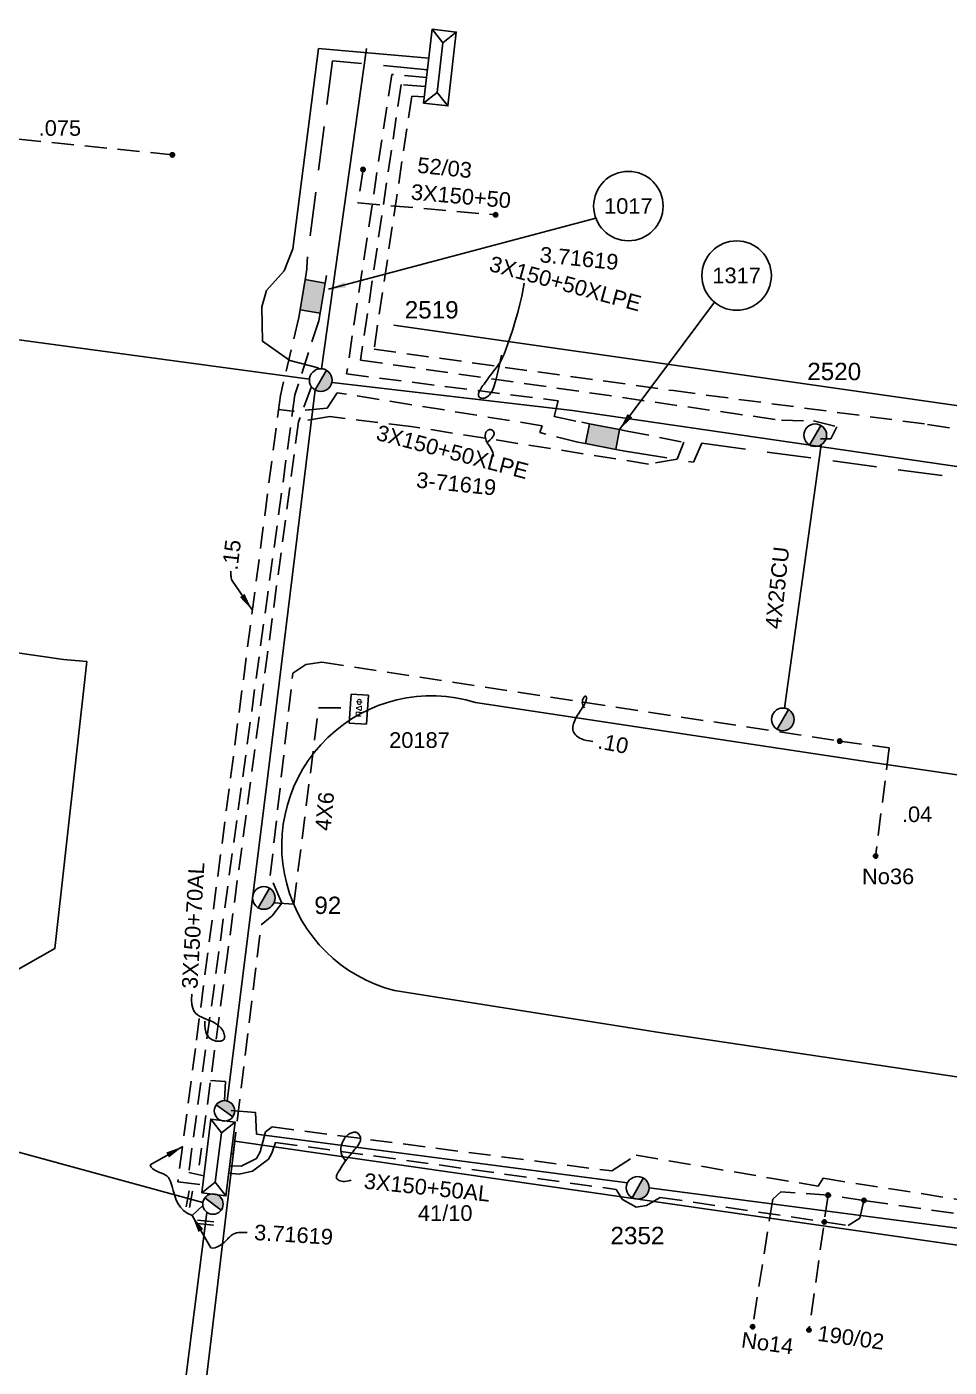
# Model space of a CAD drawing. Header units: millimetres. Extents: x 738 to 2138, y 37 to 533.
# Drawn here: x 1309.4 to 1362.6, y 212.2 to 289.4 of the extents above; entities that cross this region are included whole.
import ezdxf

# ---------------------------------------------------------------- set-up
doc = ezdxf.new("R2010")
doc.units = ezdxf.units.MM
doc.linetypes.add('DASHED', pattern=[19.05, 12.7, -6.35])
for name, color, linetype in [('Link Box 4 Διευθύνσεων', 7, 'Continuous'), ('Pillar Δημοτικού Φωτισμού', 7, 'Continuous'), ('Άγνωστα', 7, 'Continuous'), ('Γυμνά εναέρια ΧΤ   4x35CU', 7, 'Continuous'), ('Γυμνά εναέρια ΧΤ (1Φ)   2x16AL', 7, 'Continuous'), ('Γυμνά εναέρια ΧΤ (1Φ)   2x16CU', 7, 'Continuous'), ('Γυμνά εναέρια ΧΤ (3Φ)   4x35AL', 7, 'Continuous'), ('Γυμνά εναέρια ΧΤ και ΦΟΠ (3Φ)   4x50+16AL', 7, 'Continuous'), ('Επιγραφές - Σχήματα', 7, 'Continuous'), ('Καλώδια ΧΤ   2x50+16', 7, 'DASHED'), ('Καλώδια ΧΤ   3x150+50AL', 7, 'DASHED'), ('Καλώδια ΧΤ   3x150+50AL XLPE', 7, 'DASHED'), ('Καλώδια ΧΤ   3x150+50CU', 7, 'DASHED'), ('Καλώδια ΧΤ   3x150+70 AL', 7, 'DASHED'), ('Καλώδια ΧΤ   4x25CU', 7, 'DASHED'), ('Μηχανική τομή', 7, 'Continuous'), ('Στύλος ΦΜ', 7, 'Continuous'), ('Στύλος ΦΜ @ 1', 7, 'Continuous'), ('Συνδέσεις', 7, 'Continuous'), ('Συνεστραμμένα ΧΤ   3x70+54.6+25 AL', 7, 'SYN_LINE'), ('Υποσταθμός εναέριος 2 στύλων', 7, 'Continuous'), ('Υποσταθμός πόλεως', 7, 'Continuous'), ('Υπόβαθρο ΔΕΗ', 7, 'Continuous'), ('Υπόγεια Καλώδια Δικτύου ΧΤ   .04', 7, 'DASHED'), ('Υπόγεια Καλώδια Δικτύου ΧΤ   .10', 7, 'DASHED'), ('Υπόγεια Καλώδια Δικτύου ΧΤ   .15', 7, 'DASHED'), ('Υπόγεια καλώδια Παροχών ΧΤ   .075', 7, 'DASHED'), ('Υπόγεια καλώδια Παροχών ΧΤ   4x6', 7, 'DASHED')]:
    doc.layers.add(name, color=color, linetype=linetype)
doc.styles.add('arial', font='arial.ttf')
doc.styles.get("Standard").update_dxf_attribs({"font": 'arial.ttf'})
doc.linetypes.add('SYN_LINE', pattern='A,0.5,-0.0001,["/\\/\\/\\/",Standard,S=0.1,R=0,X=0,Y=-0.05],-0.25', length=0.7501)
doc.dimstyles.new('ISO-25', dxfattribs={"dimtxt": 2.5, "dimasz": 2.5, "dimexe": 1.25, "dimexo": 0.625, "dimtad": 1, "dimtxsty": 'Standard', "dimcen": 2.5, "dimadec": 0, "dimazin": 0, "dimtfac": 1, "dimtmove": 0, "dimatfit": 3, "dimfxl": 1, "dimarcsym": 0})

# ---------------------------------------------------------------- blocks, each defined once
blk = doc.blocks.new('ΥΠΟΣΤΑΘΜΟΣ ΠΟΛΕΩΣ')
at = {"layer": 'Υποσταθμός πόλεως', "linetype": 'Continuous', "ltscale": 40}
blk.add_lwpolyline([(-8.57, 2.82), (8.57, 2.82), (8.57, -2.82), (-8.57, -2.82)], close=True, dxfattribs=at)
for points in [[(-5.75, 0), (-8.57, 2.82)], [(5.75, 0), (8.57, 2.82)], [(-8.57, -2.82), (-5.75, 0)], [(-5.75, 0), (5.75, 0)], [(8.57, -2.82), (5.75, 0)]]:
    blk.add_lwpolyline(points, dxfattribs=at)
at = {"layer": 'Υποσταθμός πόλεως', "linetype": 'SYN_LINE', "ltscale": 40, "flags": 1}
for tag, p in [('ΜΕΤΑΣΧΗΜΑΤΙΣΜΟΣ', (10.6, 2.39)), ('ΙΣΧΥΣ', (10.58, -0.41)), ('ΑΡΙΘΜΟΣ', (10.7, -3.13))]:
    blk.add_attdef(tag, p, '', height=1.8, dxfattribs=at)
blk = doc.blocks.new('ΥΠΑΡΧΩΝ ΤΣΙΜΕΝΤΕΝΙΟΣ ΣΤΥΛΟΣ')
at = {"layer": 'Στύλος ΦΜ'}
blk.add_hatch(color=7, dxfattribs=at).paths.add_polyline_path([(-1.29, -2.28, 0.574793), (2.62, 0, 0.268822), (1.3, 2.27)])
blk.add_line((-1.29, -2.28), (1.3, 2.27), dxfattribs=at)
blk.add_circle((0, 0), 2.62, dxfattribs=at)
at = {"layer": 'Στύλος ΦΜ', "flags": 4}
for tag, p in [('ΑΡΙΘΜΟΣ', (-4.68, 8.05)), ('ΤΥΠΟΣ', (-4.91, 3.03))]:
    blk.add_attdef(tag, p, '', height=4, dxfattribs=at)
blk = doc.blocks.new('LINK BOX 4 ΑΝΑΧΩΡΗΣΕΩΝ')
at = {"layer": 'Link Box 4 Διευθύνσεων', "ltscale": 40}
blk.add_hatch(color=256, dxfattribs=at).paths.add_polyline_path([(-3.54, 0), (-3.54, -4.67), (3.54, -4.67), (3.54, 0)])
for p, q in [((-3.54, 0), (-5.33, 0)), ((5.33, 0), (3.54, 0)), ((-3.54, -4.67), (-5.33, -4.67)), ((5.33, -4.67), (3.54, -4.67))]:
    blk.add_line(p, q, dxfattribs=at)
blk.add_lwpolyline([(-3.54, -4.67), (-3.54, 0), (3.54, 0), (3.54, -4.67)], close=True, dxfattribs=at)
blk = doc.blocks.new('ΜΗΧΑΝΙΚΗ ΤΟΜΗ')
at = {"layer": 'Μηχανική τομή', "ltscale": 40}
for p, q in [((-1.89, 0.78), (1.89, 0.78)), ((1.89, 0), (-1.89, 0))]:
    blk.add_line(p, q, dxfattribs=at)
blk = doc.blocks.new('ΥΠΟΣΤΑΘΜΟΣ ΕΝΑΕΡΙΟΣ ΕΠΙ 2 ΣΤΥΛΩΝ')
at = {"layer": 'Υποσταθμός εναέριος 2 στύλων', "linetype": 'Continuous'}
for points in [[(-11.97, -2.11, 0.574793), (-8.45, -0.07, 0.268822), (-9.64, 1.98)], [(9.68, -2.15, 0.574793), (13.19, -0.1, 0.268822), (12.01, 1.95)]]:
    blk.add_hatch(color=256, dxfattribs=at).paths.add_polyline_path(points)
for p, q in [((-11.97, -2.11), (-9.64, 1.98)), ((9.68, -2.15), (12.01, 1.95))]:
    blk.add_line(p, q, dxfattribs=at)
for centre in [(-10.81, -0.07), (10.84, -0.1)]:
    blk.add_circle(centre, 2.36, dxfattribs=at)
at = {"layer": 'Υποσταθμός πόλεως', "linetype": 'Continuous', "ltscale": 40}
blk.add_lwpolyline([(-8.57, 2.82), (8.57, 2.82), (8.57, -2.82), (-8.57, -2.82)], close=True, dxfattribs=at)
for points in [[(-5.75, 0), (-8.57, 2.82)], [(-8.57, -2.82), (-5.75, 0)], [(-5.75, 0), (5.75, 0)], [(5.75, 0), (8.57, 2.82)], [(8.57, -2.82), (5.75, 0)]]:
    blk.add_lwpolyline(points, dxfattribs=at)
at = {"layer": 'Υποσταθμός εναέριος 2 στύλων', "ltscale": 40, "flags": 1}
for tag, p in [('ΜΕΤΑΣΧΗΜΑΤΙΣΜΟΣ', (14.09, 2.51)), ('ΙΣΧΥΣ', (14.07, -0.28)), ('ΑΡΙΘΜΟΣ', (14.19, -3))]:
    blk.add_attdef(tag, p, '', height=1.8, dxfattribs=at)
blk = doc.blocks.new('_ΣΥΝΔΕΣΗ')
at = {"layer": 'Συνδέσεις', "linetype": 'SYN_LINE', "ltscale": 40}
blk.add_hatch(color=256, dxfattribs=at).paths.add_polyline_path([(-116.75, 2339.64, 1), (-117.75, 2339.64, 1)])
at = {"layer": 'Συνδέσεις'}
blk.add_circle((-117.25, 2339.64), 0.5, dxfattribs=at)
blk = doc.blocks.new('PILLAR ΔΗΜΟΤΙΚΟΥ ΦΩΤΙΣΜΟΥ')
at = {"layer": 'Pillar Δημοτικού Φωτισμού', "ltscale": 40}
for p, q in [((-3.64, 2), (3.07, 2)), ((-3.64, -2), (-3.64, 2)), ((3.07, 2), (3.07, -2)), ((3.07, -2), (-3.64, -2))]:
    blk.add_line(p, q, dxfattribs=at)
at = {"layer": 'Pillar Δημοτικού Φωτισμού', "insert": (-2.13, 0.69), "char_height": 1.3575, "width": 109.961, "attachment_point": 1}
blk.add_mtext('{\\fArial|b1|i0|c161|p34;ΠΔΦ}', dxfattribs=at)

msp = doc.modelspace()

# ---------------------------------------------------------------- linework, layer by layer
at = {"layer": 'Άγνωστα', "color": 2}
msp.add_lwpolyline([(1332.567, 287.592), (1326.218, 288.156), (1324.733, 276.61), (1324.231, 275.34), (1323.227, 274.204), (1322.96, 273.268), (1322.994, 271.291), (1324.567, 270.188), (1326.206, 269.753), (1326.206, 269.691)], dxfattribs=at)
at = {"layer": 'Άγνωστα', "color": 5}
msp.add_lwpolyline([(1326.386, 269.704), (1328.978, 288.156)], dxfattribs=at)
at = {"layer": 'Άγνωστα', "color": 5, "linetype": 'DASHED', "ltscale": 0.1}
for points in [[(1328.787, 281.185), (1328.487, 279.264), (1336.422, 278.573)], [(1341.164, 265.474), (1338.966, 266.025), (1339.109, 266.419), (1327.289, 268.323), (1326.714, 267.426), (1324.728, 267.257), (1323.913, 267.363)]]:
    msp.add_lwpolyline(points, dxfattribs=at)
at = {"layer": 'Άγνωστα', "color": 62, "linetype": 'DASHED', "ltscale": 0.1}
for points in [[(1364.685, 220.771), (1357.644, 221.784), (1355.576, 222.087), (1352.851, 222.282), (1352.391, 221.848), (1351.229, 214.502)], [(1355.576, 222.087), (1354.477, 214.319)]]:
    msp.add_lwpolyline(points, dxfattribs=at)
at = {"layer": 'Γυμνά εναέρια ΧΤ   4x35CU', "color": 173}
for points in [[(1322.64, 225.6), (1322.586, 226.844), (1321.192, 226.969)], [(1322.64, 225.6), (1344.021, 222.795)], [(1345.263, 222.508), (1366.708, 219.7)]]:
    msp.add_lwpolyline(points, dxfattribs=at)
at = {"layer": 'Γυμνά εναέρια ΧΤ (1Φ)   2x16AL', "color": 2, "ltscale": 0.1}
msp.add_lwpolyline([(1257.706, 278.295), (1325.693, 269.109)], dxfattribs=at)
at = {"layer": 'Γυμνά εναέρια ΧΤ (1Φ)   2x16CU', "color": 173, "ltscale": 0.1}
msp.add_lwpolyline([(1326.022, 268.482), (1323.154, 245.174), (1320.944, 227.515)], dxfattribs=at)
at = {"layer": 'Γυμνά εναέρια ΧΤ (3Φ)   4x35AL', "color": 17, "ltscale": 0.1}
msp.add_lwpolyline([(1355.179, 265.317), (1353.061, 250.148)], dxfattribs=at)
at = {"layer": 'Γυμνά εναέρια ΧΤ και ΦΟΠ (3Φ)   4x50+16AL', "color": 5, "ltscale": 0.1, "const_width": 0.0000003}
msp.add_lwpolyline([(1337.404, 352.579), (1333.047, 320.552), (1330.583, 301.808), (1328.978, 288.156)], dxfattribs=at)
at = {"layer": 'Γυμνά εναέρια ΧΤ και ΦΟΠ (3Φ)   4x50+16AL', "color": 17, "linetype": 'Continuous', "ltscale": 0.1}
msp.add_lwpolyline([(1327.003, 268.919), (1340.852, 267.308), (1381.859, 261.333), (1421.223, 256.484)], dxfattribs=at)
at = {"layer": 'Γυμνά εναέρια ΧΤ και ΦΟΠ (3Φ)   4x50+16AL', "color": 27, "linetype": 'Continuous', "ltscale": 0.1}
msp.add_lwpolyline([(1319.789, 221.096), (1317, 199.168), (1313.081, 165.95), (1313.081, 165.95)], dxfattribs=at)
at = {"layer": 'Επιγραφές - Σχήματα'}
for points in [[(1336.763, 270.479), (1336.635, 269.852), (1336.52, 269.353), (1336.415, 268.965), (1336.32, 268.672), (1336.233, 268.459), (1336.152, 268.309), (1336.076, 268.207), (1336.003, 268.136), (1335.932, 268.083), (1335.863, 268.044), (1335.797, 268.018), (1335.735, 268.003), (1335.677, 267.998), (1335.624, 268.002), (1335.576, 268.014), (1335.535, 268.031), (1335.5, 268.054), (1335.472, 268.081), (1335.451, 268.112), (1335.437, 268.148), (1335.431, 268.188), (1335.431, 268.232), (1335.439, 268.279), (1335.454, 268.331), (1335.477, 268.387), (1335.506, 268.446), (1335.543, 268.51), (1335.586, 268.579), (1335.635, 268.654), (1335.691, 268.735), (1335.753, 268.822), (1335.82, 268.915), (1335.893, 269.016), (1335.97, 269.122), (1336.05, 269.232), (1336.131, 269.343), (1336.214, 269.453), (1336.295, 269.561), (1336.374, 269.665), (1336.45, 269.762), (1336.522, 269.854), (1336.592, 269.947), (1336.662, 270.053), (1336.737, 270.182), (1336.818, 270.344), (1336.909, 270.549), (1337.012, 270.809), (1337.129, 271.133), (1337.263, 271.526), (1337.407, 271.974), (1337.554, 272.455), (1337.696, 272.949), (1337.825, 273.435), (1337.935, 273.893), (1338.017, 274.302), (1338.064, 274.641)], [(1335.972, 265.499), (1336.093, 265.598), (1336.185, 265.687), (1336.251, 265.766), (1336.294, 265.837), (1336.32, 265.899), (1336.33, 265.954), (1336.329, 266.002), (1336.32, 266.044), (1336.306, 266.08), (1336.288, 266.111), (1336.267, 266.137), (1336.244, 266.158), (1336.219, 266.175), (1336.193, 266.187), (1336.166, 266.196), (1336.14, 266.201), (1336.114, 266.203), (1336.088, 266.203), (1336.064, 266.199), (1336.04, 266.192), (1336.016, 266.184), (1335.994, 266.173), (1335.972, 266.159), (1335.95, 266.144), (1335.93, 266.127), (1335.91, 266.108), (1335.892, 266.087), (1335.875, 266.062), (1335.86, 266.034), (1335.847, 266.002), (1335.836, 265.966), (1335.829, 265.924), (1335.824, 265.878), (1335.823, 265.827), (1335.827, 265.771), (1335.836, 265.711), (1335.851, 265.647), (1335.873, 265.579), (1335.904, 265.507), (1335.943, 265.433), (1335.991, 265.355), (1336.045, 265.274), (1336.102, 265.188), (1336.158, 265.096), (1336.21, 264.998), (1336.255, 264.892), (1336.288, 264.778), (1336.308, 264.654)], [(1321.218, 257.524), (1321.2, 257.59), (1321.186, 257.657), (1321.175, 257.725), (1321.168, 257.793), (1321.164, 257.859), (1321.162, 257.922), (1321.162, 257.981), (1321.165, 258.035)], [(1341.548, 250.17), (1341.485, 250.249), (1341.444, 250.328), (1341.421, 250.406), (1341.414, 250.481), (1341.419, 250.552), (1341.434, 250.617), (1341.454, 250.675), (1341.478, 250.725), (1341.502, 250.765), (1341.525, 250.797), (1341.548, 250.819), (1341.569, 250.833), (1341.589, 250.84), (1341.608, 250.839), (1341.624, 250.832), (1341.637, 250.819), (1341.647, 250.8), (1341.655, 250.775), (1341.658, 250.746), (1341.658, 250.712), (1341.655, 250.673), (1341.646, 250.631), (1341.634, 250.585), (1341.616, 250.536), (1341.593, 250.483), (1341.566, 250.427), (1341.534, 250.368), (1341.498, 250.305), (1341.457, 250.237), (1341.412, 250.165), (1341.364, 250.089), (1341.311, 250.007), (1341.256, 249.921), (1341.199, 249.83), (1341.142, 249.736), (1341.086, 249.64), (1341.034, 249.543), (1340.986, 249.445), (1340.944, 249.349), (1340.911, 249.254), (1340.887, 249.163), (1340.873, 249.074), (1340.87, 248.989), (1340.877, 248.906), (1340.896, 248.827), (1340.926, 248.751), (1340.968, 248.679), (1341.022, 248.61), (1341.089, 248.544), (1341.17, 248.482), (1341.266, 248.426), (1341.378, 248.374), (1341.508, 248.328), (1341.657, 248.289), (1341.827, 248.257), (1342.017, 248.233)], [(1318.911, 233.661), (1318.898, 233.334), (1318.918, 233.072), (1318.966, 232.864), (1319.04, 232.703), (1319.133, 232.579), (1319.242, 232.484), (1319.361, 232.41), (1319.488, 232.348), (1319.617, 232.29), (1319.746, 232.234), (1319.874, 232.179), (1319.999, 232.124), (1320.119, 232.068), (1320.232, 232.01), (1320.337, 231.949), (1320.432, 231.883), (1320.515, 231.812), (1320.586, 231.737), (1320.646, 231.66), (1320.696, 231.582), (1320.736, 231.504), (1320.767, 231.429), (1320.789, 231.358), (1320.803, 231.291), (1320.809, 231.232), (1320.807, 231.178), (1320.797, 231.131), (1320.78, 231.09), (1320.755, 231.055), (1320.723, 231.025), (1320.682, 231), (1320.634, 230.981), (1320.579, 230.966), (1320.516, 230.957), (1320.448, 230.953), (1320.376, 230.957), (1320.3, 230.969), (1320.221, 230.989), (1320.14, 231.018), (1320.06, 231.058), (1319.979, 231.109), (1319.902, 231.174), (1319.831, 231.259), (1319.769, 231.367), (1319.717, 231.501), (1319.68, 231.667), (1319.659, 231.869), (1319.657, 232.109)], [(1327.758, 224.107), (1327.646, 224.251), (1327.568, 224.392), (1327.521, 224.53), (1327.501, 224.664), (1327.502, 224.792), (1327.521, 224.913), (1327.553, 225.026), (1327.594, 225.131), (1327.639, 225.225), (1327.689, 225.311), (1327.741, 225.386), (1327.796, 225.453), (1327.853, 225.512), (1327.91, 225.562), (1327.968, 225.604), (1328.026, 225.639), (1328.082, 225.667), (1328.138, 225.687), (1328.191, 225.702), (1328.243, 225.71), (1328.292, 225.712), (1328.339, 225.709), (1328.382, 225.701), (1328.422, 225.688), (1328.458, 225.67), (1328.491, 225.649), (1328.52, 225.623), (1328.545, 225.595), (1328.568, 225.565), (1328.587, 225.532), (1328.603, 225.498), (1328.617, 225.462), (1328.628, 225.426), (1328.636, 225.389), (1328.64, 225.351), (1328.64, 225.312), (1328.636, 225.27), (1328.627, 225.227), (1328.612, 225.181), (1328.592, 225.133), (1328.565, 225.082), (1328.533, 225.028), (1328.496, 224.972), (1328.454, 224.914), (1328.409, 224.854), (1328.361, 224.792), (1328.31, 224.73), (1328.258, 224.666), (1328.205, 224.602), (1328.15, 224.536), (1328.094, 224.469), (1328.037, 224.398), (1327.977, 224.325), (1327.916, 224.247), (1327.853, 224.165), (1327.788, 224.077), (1327.721, 223.983), (1327.653, 223.886), (1327.585, 223.786), (1327.52, 223.687), (1327.458, 223.589), (1327.402, 223.496), (1327.352, 223.409), (1327.311, 223.331), (1327.279, 223.262), (1327.257, 223.202), (1327.245, 223.15), (1327.243, 223.105), (1327.252, 223.066), (1327.271, 223.03), (1327.302, 222.999), (1327.344, 222.969), (1327.397, 222.94), (1327.461, 222.914), (1327.538, 222.894), (1327.626, 222.882), (1327.727, 222.879), (1327.84, 222.889), (1327.965, 222.914), (1328.103, 222.955)], [(1316.509, 223.834), (1316.531, 223.769), (1316.568, 223.708), (1316.618, 223.652), (1316.679, 223.599), (1316.747, 223.55), (1316.822, 223.506), (1316.899, 223.465), (1316.978, 223.429), (1317.056, 223.397), (1317.133, 223.367), (1317.207, 223.338), (1317.278, 223.309), (1317.345, 223.277), (1317.409, 223.242), (1317.468, 223.202), (1317.522, 223.156), (1317.57, 223.101), (1317.614, 223.036), (1317.654, 222.96), (1317.692, 222.871), (1317.729, 222.767), (1317.766, 222.648), (1317.804, 222.51), (1317.845, 222.354), (1317.89, 222.178), (1317.947, 221.988), (1318.022, 221.789), (1318.123, 221.59), (1318.257, 221.395), (1318.432, 221.212), (1318.655, 221.047), (1318.934, 220.906)], [(1319.55, 221.488), (1318.934, 220.906)], [(1320.02, 219.044), (1320.127, 219.038), (1320.233, 219.053), (1320.337, 219.085), (1320.437, 219.129), (1320.533, 219.183), (1320.622, 219.243), (1320.704, 219.306), (1320.778, 219.367), (1320.841, 219.425), (1320.897, 219.479), (1320.947, 219.53), (1320.993, 219.578), (1321.037, 219.623), (1321.082, 219.668), (1321.129, 219.711), (1321.181, 219.755), (1321.24, 219.798), (1321.308, 219.839), (1321.39, 219.876), (1321.488, 219.907), (1321.605, 219.93), (1321.745, 219.943), (1321.911, 219.944), (1322.106, 219.929)]]:
    msp.add_lwpolyline(points, dxfattribs=at)
for centre in [(1344.071, 279.076), (1350.309, 275.075)]:
    msp.add_circle(centre, 2, dxfattribs=at)
at = {"layer": 'Καλώδια ΧΤ   2x50+16', "color": 5, "linetype": 'DASHED', "ltscale": 0.1}
msp.add_lwpolyline([(1325.141, 335.915, 0.0000003, 0.0000003, 0), (1324.982, 335.29, 0.0000003, 0.0000003, 0), (1333.331, 334.556, 0.0000003, 0.0000003, 0), (1328.115, 288.156, 0, 0, 0), (1326.684, 275.085, 0, 0, 0)], format="xyseb", dxfattribs=at)
at = {"layer": 'Καλώδια ΧΤ   3x150+50AL', "color": 6, "ltscale": 0.1}
for points in [[(1332.315, 285.364), (1331.585, 285.411), (1329.417, 270.831), (1346.665, 268.442), (1361.315, 266.499), (1376.792, 264.141), (1392.205, 262.143), (1406.917, 260.025), (1419.746, 258.025), (1420.651, 257.834), (1420.651, 257.224), (1420.738, 256.817), (1421.126, 256.778)], [(1321.095, 223.777), (1321.756, 223.754), (1322.634, 224.207), (1322.854, 224.591), (1323.169, 225.743), (1323.54, 226.017), (1343.121, 223.479), (1344.526, 224.392), (1355.007, 222.601), (1355.289, 223.057), (1364.294, 221.652)]]:
    msp.add_lwpolyline(points, dxfattribs=at)
at = {"layer": 'Καλώδια ΧΤ   3x150+50AL', "color": 62, "ltscale": 0.1}
msp.add_lwpolyline([(1321.042, 223.347), (1321.65, 223.298), (1322.42, 223.478), (1323.33, 224.159), (1323.527, 224.511), (1323.732, 225.125), (1343.376, 222.418), (1343.731, 221.835), (1344.527, 221.391), (1345.125, 221.483), (1345.911, 221.958), (1356.736, 220.34), (1357.403, 220.766), (1357.644, 221.784), (1357.644, 221.784)], dxfattribs=at)
at = {"layer": 'Καλώδια ΧΤ   3x150+50AL XLPE', "color": 85, "linetype": 'DASHED', "ltscale": 0.1}
msp.add_lwpolyline([(1332.442, 286.488), (1330.438, 286.664), (1327.834, 269.408), (1340.019, 267.859), (1339.796, 266.948), (1341.385, 266.62)], dxfattribs=at)
at = {"layer": 'Καλώδια ΧΤ   3x150+50AL XLPE', "color": 17, "linetype": 'DASHED', "ltscale": 0.1}
msp.add_lwpolyline([(1332.384, 285.977), (1330.973, 286.075), (1328.64, 270.204), (1352.891, 266.733), (1354.743, 266.696), (1356.077, 266.363), (1355.744, 265.66), (1355.151, 265.66)], dxfattribs=at)
at = {"layer": 'Καλώδια ΧΤ   3x150+50AL XLPE', "color": 173, "linetype": 'DASHED', "ltscale": 0.1}
msp.add_lwpolyline([(1344.001, 266.114), (1347.273, 265.471), (1346.881, 264.502), (1345.23, 264.213), (1331.529, 266.383), (1326.862, 266.945), (1325.062, 266.648)], dxfattribs=at)
at = {"layer": 'Καλώδια ΧΤ   3x150+50AL XLPE', "color": 85, "linetype": 'DASHED', "ltscale": 0.2}
msp.add_lwpolyline([(1343.779, 264.968), (1347.818, 264.325), (1348.299, 265.414), (1400.008, 258.439)], dxfattribs=at)
at = {"layer": 'Καλώδια ΧΤ   3x150+50CU', "color": 62, "ltscale": 0.2}
msp.add_lwpolyline([(1332.493, 286.933), (1327.014, 287.443), (1325.582, 276.157), (1325.529, 275.254)], dxfattribs=at)
at = {"layer": 'Καλώδια ΧΤ   3x150+70 AL', "color": 2, "ltscale": 0.1}
msp.add_lwpolyline([(1326.231, 272.459), (1324.858, 268.206), (1318.736, 223.402), (1319.607, 223.206)], dxfattribs=at)
at = {"layer": 'Καλώδια ΧΤ   3x150+70 AL', "color": 173, "ltscale": 0.1}
for points in [[(1325.807, 268.678), (1325.062, 266.648), (1320.991, 236.114), (1319.345, 223.821)], [(1319.999, 228.703), (1320.864, 228.635), (1320.806, 227.533)]]:
    msp.add_lwpolyline(points, dxfattribs=at)
at = {"layer": 'Συνεστραμμένα ΧΤ   3x70+54.6+25 AL', "color": 5, "ltscale": 10}
msp.add_lwpolyline([(1254.33, 243.369), (1285.111, 231.27), (1297.229, 227.759), (1319.549, 221.657)], dxfattribs=at)
at = {"layer": 'Υπόβαθρο ΔΕΗ', "ltscale": 0.1, "const_width": 0.0000003}
msp.add_lwpolyline([(1263.403, 343.868), (1258.343, 279.509), (1315.708, 271.331), (1323.93, 341.219), (1264.74, 346.146), (1263.961, 345.541), (1263.382, 343.607)], dxfattribs=at)
at = {"layer": 'Υπόβαθρο ΔΕΗ'}
for points in [[(1406.949, 288.156), (1425.175, 263.25), (1421.746, 258.803), (1415.106, 259.969), (1408.029, 261.063), (1392.911, 263.176), (1374.015, 266.019), (1330.564, 272.214), (1330.564, 272.214), (1330.564, 272.214)], [(1266.514, 248.704), (1267.873, 259.011), (1290.929, 255.925), (1311.517, 252.96), (1312.876, 252.836), (1311.023, 236.296), (1306.205, 233.58), (1285.684, 241.362), (1266.514, 248.704)], [(1314.001, 164.591), (1317.992, 196.817), (1321.391, 225.192), (1366.897, 218.645), (1388.019, 215.57), (1381.09, 164.591)]]:
    msp.add_lwpolyline(points, dxfattribs=at)
msp.add_lwpolyline([(1335.269, 250.475, 1.025125), (1330.595, 233.872), (1345.979, 231.445), (1401.916, 223.113), (1461.604, 214.098), (1445.788, 234.083), (1432.173, 236.102), (1409.632, 239.496), (1386.368, 242.897), (1358.146, 247.016)], format="xyb", close=True, dxfattribs=at)
at = {"layer": 'Υπόγεια Καλώδια Δικτύου ΧΤ   .04', "color": 62, "linetype": 'DASHED', "ltscale": 0.1}
msp.add_lwpolyline([(1356.252, 248.245), (1359.099, 247.856), (1358.32, 241.627)], dxfattribs=at)
at = {"layer": 'Υπόγεια Καλώδια Δικτύου ΧΤ   .10', "color": 62, "ltscale": 0.1}
msp.add_lwpolyline([(1321.18, 224.474), (1321.303, 224.46), (1322.906, 237.664), (1323.549, 238.174), (1324.097, 238.911), (1323.435, 240.498), (1324.739, 252.155), (1325.477, 252.654), (1326.405, 252.797), (1356.252, 248.245)], dxfattribs=at)
at = {"layer": 'Υπόγεια Καλώδια Δικτύου ΧΤ   .15', "color": 62, "ltscale": 0.1}
msp.add_lwpolyline([(1323.983, 336.057, 0.0000003, 0.0000003, 0), (1317.8, 282.029, 0, 0, 0), (1316.567, 271.215, 0, 0, 0), (1323.551, 270.019, 0, 0, 0), (1324.242, 271.439, 0, 0, 0), (1324.54, 274.366, 0, 0, 0), (1325.025, 275.987, 0, 0, 0), (1325.582, 276.157, 0, 0, 0)], format="xyseb", dxfattribs=at)
at = {"layer": 'Υπόγεια Καλώδια Δικτύου ΧΤ   .15', "color": 5, "ltscale": 0.1}
msp.add_lwpolyline([(1325.081, 272.657), (1324.017, 268.161), (1319.119, 230.54), (1318.116, 222.862), (1319.541, 222.67)], dxfattribs=at)
at = {"layer": 'Υπόγεια καλώδια Παροχών ΧΤ   .075', "color": 62, "ltscale": 0.1}
msp.add_lwpolyline([(1317.8, 282.029), (1307.453, 283.08)], dxfattribs=at)
at = {"layer": 'Υπόγεια καλώδια Παροχών ΧΤ   4x6', "ltscale": 0.1}
msp.add_lwpolyline([(1323.661, 238.937), (1324.791, 238.845), (1326.225, 250.174), (1328.049, 250.151)], dxfattribs=at)

# ---------------------------------------------------------------- block references
at = {"layer": 'Link Box 4 Διευθύνσεων'}
for p, xscale, yscale, zscale, rotation in [((1326.457, 273.772), 0.2499999999999967, 0.2499999999999967, 0.2499999999999967, 260.2154091516077), ((1342.693, 266.367), 0.2500000000000194, 0.2500000000000194, 0.2500000000000194, 349.0413415619974)]:
    msp.add_blockref('LINK BOX 4 ΑΝΑΧΩΡΗΣΕΩΝ', p, dxfattribs=dict(at, xscale=xscale, yscale=yscale, zscale=zscale, rotation=rotation))
at = {"layer": 'Pillar Δημοτικού Φωτισμού', "xscale": 0.2499999999998917, "yscale": 0.2499999999998917, "zscale": 0.2499999999998917, "rotation": 86.134388455399}
msp.add_blockref('PILLAR ΔΗΜΟΤΙΚΟΥ ΦΩΤΙΣΜΟΥ', (1328.551, 250.164), dxfattribs=at)
at = {"layer": 'Μηχανική τομή'}
for p, xscale, yscale, zscale, rotation in [((1318.87, 221.843), 0.2499999999998966, 0.2499999999998966, 0.2499999999998966, 79.82663766794414), ((1319.701, 220.405), 0.2499999999999983, 0.2499999999999983, 0.2499999999999983, 355.1129046197391)]:
    msp.add_blockref('ΜΗΧΑΝΙΚΗ ΤΟΜΗ', p, dxfattribs=dict(at, xscale=xscale, yscale=yscale, zscale=zscale, rotation=rotation))
at = {"layer": 'Στύλος ΦΜ @ 1', "ltscale": 40}
ref = msp.add_blockref('ΥΠΑΡΧΩΝ ΤΣΙΜΕΝΤΕΝΙΟΣ ΣΤΥΛΟΣ', (1326.345, 269.051), dxfattribs=dict(at, xscale=0.25, yscale=0.25, zscale=0.25))
ref.add_attrib('ΤΥΠΟΣ', '2519', (1331.184, 272.603), dxfattribs={"layer": 'Στύλος ΦΜ', "height": 1, "flags": 4})
ref = msp.add_blockref('ΥΠΑΡΧΩΝ ΤΣΙΜΕΝΤΕΝΙΟΣ ΣΤΥΛΟΣ', (1354.838, 265.876), dxfattribs=dict(at, xscale=0.25, yscale=0.25, zscale=0.25))
ref.add_attrib('ΤΥΠΟΣ', '2520', (1354.378, 269.048), dxfattribs={"layer": 'Στύλος ΦΜ', "height": 1, "flags": 4})
at = {"layer": 'Στύλος ΦΜ @ 1', "ltscale": 40, "xscale": 0.25, "yscale": 0.25, "zscale": 0.25}
msp.add_blockref('ΥΠΑΡΧΩΝ ΤΣΙΜΕΝΤΕΝΙΟΣ ΣΤΥΛΟΣ', (1352.97, 249.5), dxfattribs=at)
at = {"layer": 'Στύλος ΦΜ @ 1', "ltscale": 40}
ref = msp.add_blockref('ΥΠΑΡΧΩΝ ΤΣΙΜΕΝΤΕΝΙΟΣ ΣΤΥΛΟΣ', (1323.067, 239.212), dxfattribs=dict(at, xscale=0.25, yscale=0.25, zscale=0.25))
ref.add_attrib('ΤΥΠΟΣ', '92', (1325.976, 238.287), dxfattribs={"layer": 'Στύλος ΦΜ', "height": 1, "flags": 4})
ref = msp.add_blockref('ΥΠΑΡΧΩΝ ΤΣΙΜΕΝΤΕΝΙΟΣ ΣΤΥΛΟΣ', (1344.608, 222.508), dxfattribs=dict(at, xscale=0.25, yscale=0.25, zscale=0.25))
ref.add_attrib('ΤΥΠΟΣ', '2352', (1343.041, 219.26), dxfattribs={"layer": 'Στύλος ΦΜ', "height": 1, "flags": 4})
at = {"layer": 'Συνδέσεις', "xscale": 0.25, "yscale": 0.25, "zscale": 0.25}
for p in [(1347.112, -302.88), (1358.099, -303.724), (1365.733, -306.336), (1385.563, -336.663), (1387.631, -343.282), (1384.888, -362.822), (1386.956, -363.125), (1384.67, -364.363), (1380.541, -370.407), (1383.788, -370.59)]:
    msp.add_blockref('_ΣΥΝΔΕΣΗ', p, dxfattribs=at)
at = {"layer": 'Υποσταθμός εναέριος 2 στύλων', "xscale": 0.250000000000022, "yscale": 0.250000000000022, "zscale": 0.250000000000022, "rotation": 83.01712417323526}
msp.add_blockref('ΥΠΟΣΤΑΘΜΟΣ ΕΝΑΕΡΙΟΣ ΕΠΙ 2 ΣΤΥΛΩΝ', (1320.445, 224.258), dxfattribs=at)
at = {"layer": 'Υποσταθμός πόλεως', "xscale": 0.2499999999999408, "yscale": 0.2499999999999408, "zscale": 0.2499999999999408, "rotation": 83.53132539055916}
msp.add_blockref('ΥΠΟΣΤΑΘΜΟΣ ΠΟΛΕΩΣ', (1333.215, 287.055), dxfattribs=at)

# ---------------------------------------------------------------- texts
at = {"layer": 'Άγνωστα', "insert": (1331.593, 280.353), "char_height": 0.9, "width": 84.18588, "attachment_point": 1, "rotation": 354.9704, "style": 'arial'}
msp.add_mtext('3X150+50', dxfattribs=at)
at = {"layer": 'Επιγραφές - Σχήματα', "char_height": 0.9, "width": 84.18588, "attachment_point": 1, "style": 'arial'}
for s, insert, rotation in [('52/03', (1331.967, 281.899), 354.1576), ('3.71619', (1339.018, 276.746), 354.1576), ('3-71619', (1331.903, 263.763), 354.1576), ('3.71619', (1322.541, 220.404), 356.44593), ('No14', (1350.656, 214.211), 352.24125), ('190/02', (1355.048, 214.587), 352.24125)]:
    msp.add_mtext(s, dxfattribs=dict(at, insert=insert, rotation=rotation))
at = {"layer": 'Επιγραφές - Σχήματα', "char_height": 0.9, "style": 'arial'}
for s, insert, width, attachment_point in [('1017', (1344.071, 279.076), 2.46324, 5), ('1317', (1350.309, 275.075), 2.46324, 5), ('20187', (1330.287, 248.76), 84.18588, 1), ('No36', (1357.534, 240.904), 84.18588, 1), ('41/10', (1331.943, 221.503), 84.18588, 1)]:
    msp.add_mtext(s, dxfattribs=dict(at, insert=insert, width=width, attachment_point=attachment_point))
at = {"layer": 'Καλώδια ΧΤ   3x150+50AL', "insert": (1328.892, 223.368), "char_height": 0.9, "width": 84.18588, "attachment_point": 1, "rotation": 353.96445, "style": 'arial'}
msp.add_mtext('3X150+50AL', dxfattribs=at)
at = {"layer": 'Καλώδια ΧΤ   3x150+50AL XLPE', "char_height": 0.9, "width": 84.18588, "attachment_point": 1, "style": 'arial'}
for insert, rotation in [((1336.225, 276.227), 344.7754), ((1329.707, 266.492), 345.26909)]:
    msp.add_mtext('3X150+50XLPE', dxfattribs=dict(at, insert=insert, rotation=rotation))
at = {"layer": 'Καλώδια ΧΤ   3x150+70 AL', "insert": (1318.335, 234.004), "char_height": 0.9, "width": 84.18588, "attachment_point": 1, "rotation": 86.77266, "style": 'arial'}
msp.add_mtext('3X150+70AL', dxfattribs=at)
at = {"layer": 'Καλώδια ΧΤ   4x25CU', "insert": (1351.955, 254.766), "char_height": 0.9, "width": 84.18588, "attachment_point": 1, "rotation": 84.04039, "style": 'arial'}
msp.add_mtext('4X25CU', dxfattribs=at)
at = {"layer": 'Υπόγεια Καλώδια Δικτύου ΧΤ   .04', "insert": (1359.833, 244.485), "char_height": 0.9, "width": 84.18588, "attachment_point": 1, "style": 'arial'}
msp.add_mtext('.04', dxfattribs=at)
at = {"layer": 'Υπόγεια Καλώδια Δικτύου ΧΤ   .10', "insert": (1342.431, 248.723), "char_height": 0.9, "width": 84.18588, "attachment_point": 1, "rotation": 348.86622, "style": 'arial'}
msp.add_mtext('.10', dxfattribs=at)
at = {"layer": 'Υπόγεια Καλώδια Δικτύου ΧΤ   .15', "insert": (1320.651, 258.168), "char_height": 0.9, "width": 84.18588, "attachment_point": 1, "rotation": 83.06906, "style": 'arial'}
msp.add_mtext('.15', dxfattribs=at)
at = {"layer": 'Υπόγεια καλώδια Παροχών ΧΤ   .075', "insert": (1310.089, 284.027), "char_height": 0.9, "width": 84.18588, "attachment_point": 1, "style": 'arial'}
msp.add_mtext('.075', dxfattribs=at)
at = {"layer": 'Υπόγεια καλώδια Παροχών ΧΤ   4x6', "insert": (1326.012, 243.136), "char_height": 0.9, "width": 84.18588, "attachment_point": 1, "rotation": 84.40826, "style": 'arial'}
msp.add_mtext('4X6', dxfattribs=at)

# ---------------------------------------------------------------- leaders
at = {"layer": 'Επιγραφές - Σχήματα'}
for points, override in [([(1326.791, 274.284), (1342.193, 278.388)], {"dimasz": 1, "dimtad": 0}), ([(1343.561, 266.199), (1349.036, 273.533)], {"dimasz": 1, "dimtad": 0}), ([(1322.387, 255.811), (1321.218, 257.524)], {"dimasz": 1, "dimgap": 0.625, "dimtad": 0}), ([(1318.394, 224.889), (1316.509, 223.834)], {"dimasz": 1, "dimgap": 0.625, "dimtad": 0}), ([(1318.932, 220.91), (1320.02, 219.044)], {"dimasz": 1, "dimgap": 0.625, "dimtad": 0})]:
    msp.add_leader(points, dimstyle='ISO-25', override=override, dxfattribs=at)

doc.saveas('drawing.dxf')
